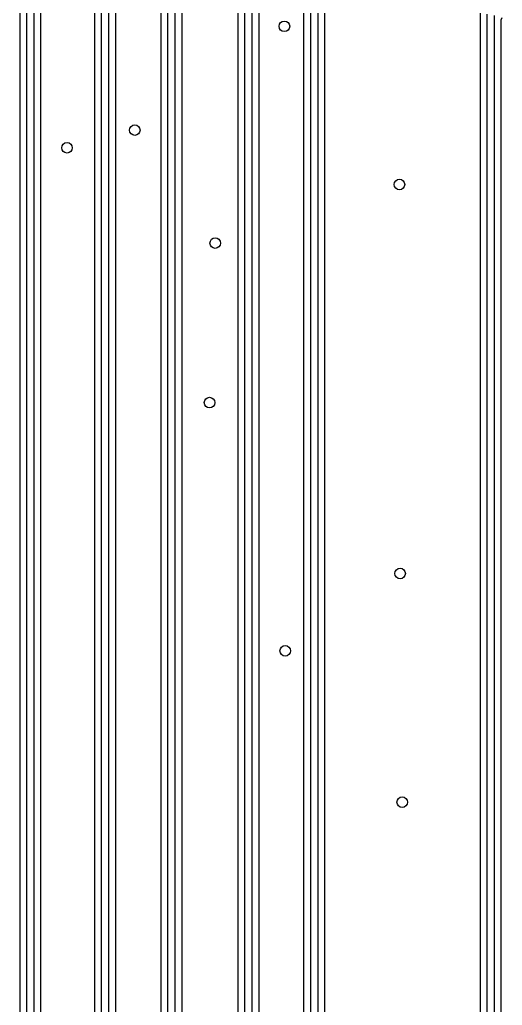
# Model space of a CAD drawing. Extents: x 114.9 to 199.6, y -137.1 to -76.7.
# Drawn here: x 165.97 to 172.81, y -119.29 to -105.33 of the extents above; entities that cross this region are included whole.
import ezdxf

# ---------------------------------------------------------------- set-up
doc = ezdxf.new("R2010")
doc.units = 0
doc.layers.add('BLACK', color=7, linetype='CONTINUOUS')

msp = doc.modelspace()

# ---------------------------------------------------------------- linework, layer by layer
at = {"layer": 'BLACK', "linetype": 'CONTINUOUS'}
for p, q in [((165.9695, -99.580065), (165.9695, -126.709937)), ((166.07, -126.68), (166.07, -99.61)), ((166.17, -99.63071), (166.17, -126.65929)), ((166.2705, -126.597364), (166.2705, -99.692635)), ((167.0295, -100.640062), (167.0295, -126.239937)), ((167.13, -126.21), (167.13, -100.67)), ((167.23, -100.69071), (167.23, -126.18929)), ((167.3305, -126.127364), (167.3305, -100.752636)), ((167.9695, -101.630064), (167.9695, -125.799936)), ((168.07, -125.77), (168.07, -101.66)), ((168.17, -101.68071), (168.17, -125.749289)), ((168.2705, -125.687364), (168.2705, -101.742635)), ((169.0595, -102.950062), (169.0595, -125.599936)), ((169.16, -125.57), (169.16, -102.98)), ((169.26, -103.00071), (169.26, -125.54929)), ((169.3605, -125.487364), (169.3605, -103.062635)), ((169.9925, -104.047064), (169.9925, -125.129125)), ((170.093, -125.099189), (170.093, -104.077)), ((170.193, -104.09771), (170.193, -125.078479)), ((170.2935, -125.016553), (170.2935, -104.159635)), ((172.4925, -105.217065), (172.4925, -123.682936)), ((172.593, -123.653), (172.593, -105.247)), ((172.693, -105.26771), (172.693, -123.632289)), ((172.7935, -105.329635), (172.807852, -105.294987)), ((172.7935, -123.570364), (172.7935, -105.329635))]:
    msp.add_line(p, q, dxfattribs=at)
at = {"layer": 'BLACK'}
for centre in [(169.72, -105.42), (167.6, -106.89), (166.64, -107.14), (171.35, -107.66), (168.74, -108.49), (168.66, -110.75), (171.36, -113.17), (169.73198, -114.265407), (171.39, -116.41)]:
    msp.add_circle(centre, 0.075, dxfattribs=at)
at = {"layer": 'WHITE'}
for centre in [(169.72, -105.42), (167.6, -106.89), (166.64, -107.14), (171.35, -107.66), (168.74, -108.49), (168.66, -110.75), (171.36, -113.17), (169.73198, -114.265407), (171.39, -116.41)]:
    msp.add_circle(centre, 0.075, dxfattribs=at)

doc.saveas('drawing.dxf')
